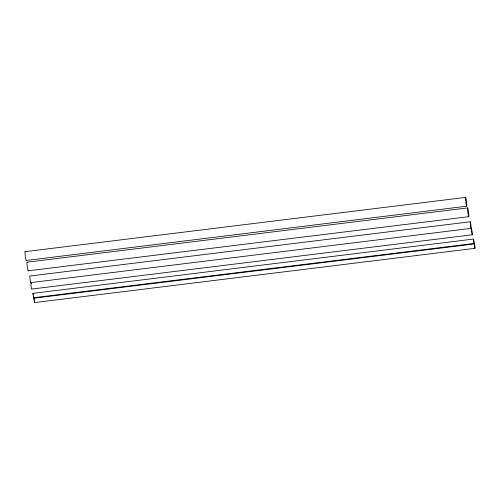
<?xml version="1.0" encoding="UTF-8"?>
<svg xmlns="http://www.w3.org/2000/svg" width="500" height="500" viewBox="0 0 500 500"><rect width="100%" height="100%" fill="white"/><g stroke="black" fill="none" stroke-linecap="round" stroke-linejoin="round"><path stroke-width="0.75" d="M30.6 281.887L30.494 282.644L29.737 276.038L470.256 221.769L470.838 224.506L471.012 228.375L30.494 282.644M31.825 288.812C31.106 289.1 30.381 280.156 31.312 283.712M468.769 216.675A4.456 0.362 83 0 1 468.144 214.525A4.456 0.362 83 0 1 467.569 209.625L467.531 208.8A4.456 0.362 83 0 1 468.062 209.156A4.456 0.362 83 0 1 468.806 214.969L468.769 216.675L28.275 270.794M32.969 293.337L33.475 297.738L473.994 243.469L473.95 241.469L473.488 239.069L32.969 293.337L33.275 294.606M33.475 297.738L33.525 296.806M33.9 298.206L34.406 302.606L474.925 248.337L474.881 246.337L474.419 243.938L33.9 298.206L34.288 300.025M34.406 302.606L34.456 301.681M470.256 221.769L471.012 228.375M473.488 239.069L473.994 243.469M474.419 243.938L474.925 248.337M472.238 234.794L471.5 228.206L472.238 234.794L31.719 289.062M25.144 251.663L465.669 197.394M26.156 260.469L466.675 206.2A4.456 0.362 83 0 0 466.281 199.938A4.456 0.362 83 0 0 465.562 199.25A4.456 0.362 83 0 0 466.675 206.2M27.081 262.188L467.6 207.919M26.244 260.419A4.456 0.362 83 0 1 25.238 255.669A4.456 0.362 83 0 1 25.269 251.912M28.25 270.944A4.456 0.362 83 0 1 27.619 268.794A4.456 0.362 83 0 1 27.044 263.888L27.012 263.069A4.456 0.362 83 0 1 27.3 262.475"/></g></svg>
